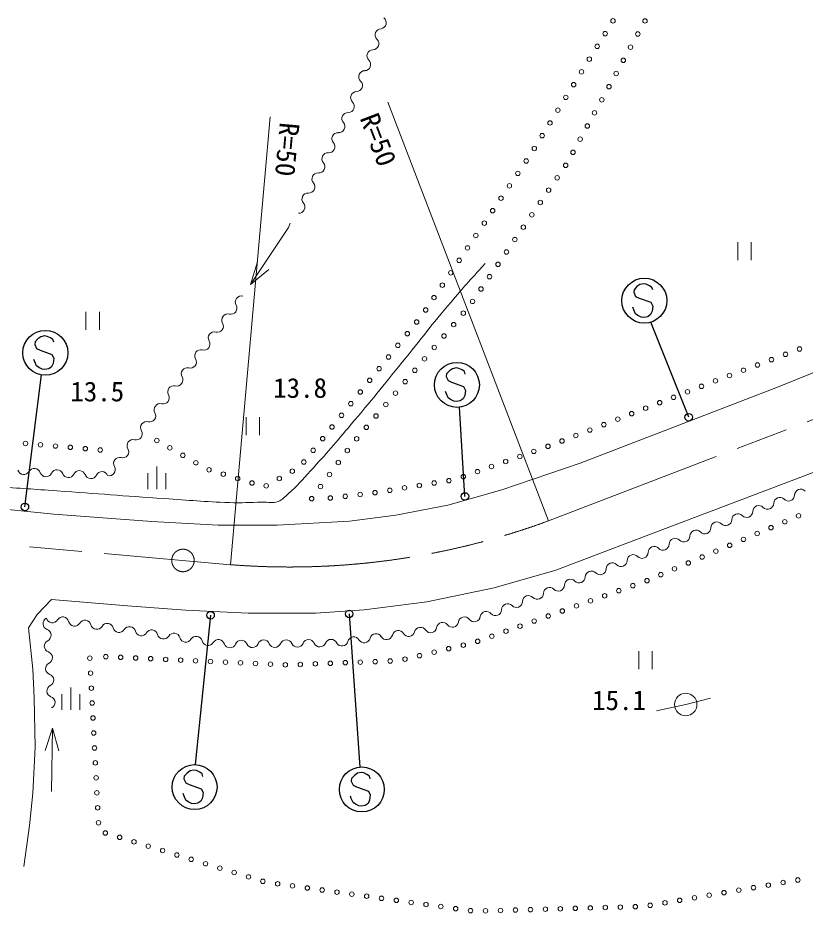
# Model space of a CAD drawing. Units: millimetres, scale not verified. Extents: x 40000 to 680000, y 20000 to 380000.
# Drawn here: x 254246 to 306780, y 258092 to 317845 of the extents above; entities that cross this region are included whole.
import ezdxf
from ezdxf.enums import TextEntityAlignment as Align

# ---------------------------------------------------------------- set-up
doc = ezdxf.new("R2010")
doc.units = ezdxf.units.MM
doc.header["$LTSCALE"] = 1000
doc.linetypes.add('CHAIN', pattern=[18.5, 12, -1.5, 3.5, -1.5])
for name, color, linetype, lineweight in [('M-BMK', 2, 'CHAIN', 13), ('M-STR-HTXT', 7, 'Continuous', 13), ('M-STR-STRC', 7, 'Continuous', 25), ('M-WORK', 1, 'Continuous', 13)]:
    doc.layers.add(name, color=color, linetype=linetype, lineweight=lineweight)
doc.styles.add('ＭＳ ゴシック', font='')
doc.styles.get('ＭＳ ゴシック').set_extended_font_data('MS Gothic')

msp = doc.modelspace()

# ---------------------------------------------------------------- linework, layer by layer
at = {"layer": 'M-BMK'}
for p, q in [((289646, 284271), (316045, 294382)), ((241570, 283730), (268426, 281349))]:
    msp.add_line(p, q, dxfattribs=at)
msp.add_circle((265262, 281629), 750, dxfattribs=at)
msp.add_arc((272374, 331193), 50000, 265.4715, 290.20845, dxfattribs=at)
at = {"layer": 'M-STR-HTXT'}
for p, q in [((289646, 284271), (278936, 312231)), ((268426, 281349), (271075, 311231))]:
    msp.add_line(p, q, dxfattribs=at)
at = {"layer": 'M-STR-STRC'}
for p, q in [((295756, 300048), (295559, 299908)), ((296004, 300098), (295756, 300048)), ((296178, 300073), (296004, 300098)), ((296395, 299965), (296178, 300073)), ((296559, 299853), (296395, 299965)), ((295366, 299700), (295342, 299530)), ((295342, 299530), (295471, 299256)), ((295559, 299908), (295366, 299700)), ((296611, 299685), (296559, 299853)), ((295471, 299256), (295697, 299146)), ((295697, 299146), (296495, 298864)), ((296495, 298864), (296616, 298605)), ((295346, 298368), (295287, 298533)), ((295472, 298101), (295346, 298368)), ((296571, 298264), (296465, 298040)), ((296616, 298605), (296571, 298264)), ((295627, 297991), (295472, 298101)), ((295846, 297878), (295627, 297991)), ((296026, 297853), (295846, 297878)), ((296278, 297896), (296026, 297853)), ((296465, 298040), (296278, 297896)), ((299014, 291185), (296482, 297534)), ((255584, 296425), (255391, 296217)), ((255780, 296565), (255584, 296425)), ((256029, 296615), (255780, 296565)), ((256203, 296590), (256029, 296615)), ((256420, 296482), (256203, 296590)), ((256584, 296370), (256420, 296482)), ((255391, 296217), (255367, 296047)), ((255367, 296047), (255496, 295773)), ((256636, 296202), (256584, 296370)), ((255496, 295773), (255722, 295663)), ((255722, 295663), (256520, 295381)), ((256520, 295381), (256641, 295122)), ((255371, 294885), (255312, 295050)), ((255497, 294618), (255371, 294885)), ((255652, 294508), (255497, 294618)), ((256596, 294781), (256490, 294557)), ((256641, 295122), (256596, 294781)), ((254714, 285202), (255810, 294012)), ((255871, 294395), (255652, 294508)), ((256051, 294370), (255871, 294395)), ((256303, 294413), (256051, 294370)), ((256490, 294557), (256303, 294413)), ((282859, 294080), (282835, 293910)), ((283052, 294288), (282859, 294080)), ((283248, 294427), (283052, 294288)), ((283497, 294477), (283248, 294427)), ((283671, 294453), (283497, 294477)), ((283888, 294344), (283671, 294453)), ((284052, 294233), (283888, 294344)), ((284104, 294065), (284052, 294233)), ((282835, 293910), (282964, 293636)), ((282964, 293636), (283190, 293526)), ((283190, 293526), (283988, 293243)), ((282839, 292747), (282780, 292912)), ((283988, 293243), (284109, 292985)), ((284109, 292985), (284064, 292643)), ((282965, 292481), (282839, 292747)), ((283120, 292371), (282965, 292481)), ((283339, 292258), (283120, 292371)), ((283519, 292233), (283339, 292258)), ((283771, 292276), (283519, 292233)), ((283958, 292420), (283771, 292276)), ((284064, 292643), (283958, 292420)), ((284079, 285903), (283715, 291860)), ((267104, 277970), (266080, 268002)), ((276355, 278061), (277072, 267839)), ((265352, 267232), (265328, 267062)), ((265545, 267440), (265352, 267232)), ((265741, 267579), (265545, 267440)), ((265990, 267630), (265741, 267579)), ((266164, 267605), (265990, 267630)), ((266380, 267496), (266164, 267605)), ((266545, 267385), (266380, 267496)), ((266597, 267217), (266545, 267385)), ((276706, 267282), (276513, 267074)), ((276903, 267421), (276706, 267282)), ((277152, 267471), (276903, 267421)), ((277325, 267447), (277152, 267471)), ((277542, 267338), (277325, 267447)), ((277707, 267226), (277542, 267338)), ((277758, 267059), (277707, 267226)), ((265328, 267062), (265456, 266788)), ((265456, 266788), (265683, 266678)), ((265683, 266678), (266481, 266395)), ((276513, 267074), (276489, 266903)), ((276489, 266903), (276618, 266630)), ((276618, 266630), (276844, 266520)), ((276844, 266520), (277642, 266237)), ((265331, 265899), (265273, 266064)), ((266481, 266395), (266601, 266137)), ((266601, 266137), (266557, 265795)), ((276493, 265741), (276434, 265906)), ((277642, 266237), (277763, 265978)), ((277763, 265978), (277718, 265637)), ((265457, 265633), (265331, 265899)), ((265612, 265523), (265457, 265633)), ((265832, 265410), (265612, 265523)), ((266012, 265385), (265832, 265410)), ((266263, 265428), (266012, 265385)), ((266451, 265572), (266263, 265428)), ((266557, 265795), (266451, 265572)), ((276619, 265475), (276493, 265741)), ((276774, 265364), (276619, 265475)), ((276993, 265252), (276774, 265364)), ((277612, 265414), (277425, 265269)), ((277718, 265637), (277612, 265414)), ((277173, 265226), (276993, 265252)), ((277425, 265269), (277173, 265226))]:
    msp.add_line(p, q, dxfattribs=at)
for centre, radius in [((296052, 298971), 1500), ((256077, 295488), 1500), ((283545, 293350), 1500), ((299014, 291185), 250), ((284079, 285903), 250), ((254714, 285202), 250), ((267104, 277970), 250), ((276355, 278061), 250), ((266038, 266502), 1500), ((277199, 266344), 1500)]:
    msp.add_circle(centre, radius, dxfattribs=at)
at = {"layer": 'M-WORK'}
for p, q in [((302288, 302865), (302288, 301665)), ((303188, 301665), (303188, 302865)), ((269778, 300058), (270236, 301556)), ((269778, 300058), (270985, 301056)), ((258790, 298235), (258790, 297035)), ((259690, 297035), (259690, 298235)), ((269476, 291190), (269476, 289990)), ((270376, 289990), (270376, 291190)), ((262917, 286396), (262917, 287446)), ((263517, 286396), (263517, 287896)), ((264117, 286396), (264117, 287446)), ((295676, 275580), (295676, 274380)), ((296576, 274380), (296576, 275580)), ((257781, 271661), (257781, 273161)), ((257181, 271661), (257181, 272711)), ((258381, 271661), (258381, 272711)), ((298813, 272013), (296866, 271591)), ((298813, 272013), (300478, 272435)), ((256549, 270441), (256074, 268948)), ((256478, 266219), (256549, 270441)), ((256549, 270441), (256974, 268933))]:
    msp.add_line(p, q, dxfattribs=at)
for points in [[(272405, 304139), (272311, 303858), (269778, 300058)], [(203424, 283479), (209584, 284813), (214333, 285623), (219470, 286361), (223902, 286737), (227303, 286854), (232604, 286877), (236099, 286713), (240156, 286432), (244988, 285892), (256645, 284720), (263189, 284227), (267621, 283992), (271538, 283992), (276370, 284250), (279466, 284649), (282937, 285329), (286549, 286338), (291768, 288132), (304826, 293151), (313363, 296599)], [(254639, 261206), (255015, 263943), (255233, 266095), (255390, 269170), (255338, 272454), (255244, 274376), (254952, 277128), (255525, 278024), (256484, 279025), (261553, 278600), (265423, 278319), (269621, 278107), (274101, 278107), (277361, 278342), (281536, 278858), (286039, 279796), (290144, 280992), (295539, 283033), (317284, 291293)]]:
    msp.add_lwpolyline(points, dxfattribs=at)
for centre, radius in [((293959, 317645), 150), ((296094, 317643), 150), ((293434, 316794), 150), ((295614, 316766), 150), ((292909, 315943), 150), ((295133, 315889), 150), ((292384, 315091), 150), ((294653, 315012), 150), ((291860, 314240), 150), ((294172, 314135), 150), ((291335, 313389), 150), ((293692, 313258), 150), ((290810, 312538), 150), ((293211, 312381), 150), ((290285, 311686), 150), ((292731, 311504), 150), ((289761, 310835), 150), ((292250, 310627), 150), ((289236, 309984), 150), ((291770, 309750), 150), ((288711, 309133), 150), ((291289, 308873), 150), ((288167, 308294), 150), ((290801, 308001), 150), ((287608, 307465), 150), ((290236, 307175), 150), ((287048, 306636), 150), ((286489, 305807), 150), ((289671, 306350), 150), ((289107, 305524), 150), ((285929, 304978), 150), ((288542, 304699), 150), ((285370, 304149), 150), ((287978, 303874), 150), ((284811, 303320), 150), ((287413, 303048), 150), ((284251, 302492), 150), ((286849, 302223), 150), ((283692, 301663), 150), ((286284, 301398), 150), ((283132, 300834), 150), ((285719, 300572), 150), ((282573, 300005), 150), ((285155, 299747), 150), ((282013, 299176), 150), ((284590, 298921), 150), ((281454, 298347), 150), ((283973, 298136), 150), ((280861, 297543), 150), ((283326, 297374), 150), ((280233, 296765), 150), ((282679, 296611), 150), ((279605, 295986), 150), ((282032, 295849), 150), ((306407, 295744), 150), ((278978, 295208), 150), ((281384, 295087), 150), ((304536, 295035), 150), ((305472, 295390), 150), ((303601, 294681), 150), ((278350, 294429), 150), ((280737, 294325), 150), ((301731, 293972), 150), ((302666, 294326), 150), ((277722, 293651), 150), ((280090, 293562), 150), ((299865, 293253), 150), ((300796, 293617), 150), ((277094, 292873), 150), ((279443, 292800), 150), ((298934, 292888), 150), ((276467, 292094), 150), ((297072, 292158), 150), ((298003, 292523), 150), ((278796, 292038), 150), ((296141, 291793), 150), ((275839, 291316), 150), ((278148, 291275), 150), ((294279, 291063), 150), ((295210, 291428), 150), ((275211, 290538), 150), ((277501, 290513), 150), ((292417, 290333), 150), ((293348, 290698), 150), ((274583, 289759), 150), ((276854, 289751), 150), ((291486, 289968), 150), ((254758, 289438), 150), ((255754, 289352), 150), ((256750, 289265), 150), ((257746, 289178), 150), ((258742, 289091), 150), ((263519, 289639), 150), ((264387, 289143), 150), ((289621, 289246), 150), ((290555, 289602), 150), ((259739, 289005), 150), ((265256, 288648), 150), ((273955, 288981), 150), ((276228, 288972), 150), ((287738, 288572), 150), ((288679, 288909), 150), ((266124, 288152), 150), ((273328, 288202), 150), ((275633, 288168), 150), ((285855, 287899), 150), ((286796, 288235), 150), ((267004, 287682), 150), ((267960, 287389), 150), ((272563, 287586), 150), ((275038, 287364), 150), ((284913, 287562), 150), ((268916, 287096), 150), ((269872, 286803), 150), ((271690, 287098), 150), ((282024, 286799), 150), ((283011, 286960), 150), ((283971, 287225), 150), ((270818, 286609), 150), ((274442, 286561), 150), ((278077, 286153), 150), ((279064, 286315), 150), ((280051, 286476), 150), ((281038, 286637), 150), ((273847, 285757), 150), ((275098, 285795), 150), ((276092, 285912), 150), ((277085, 286029), 150), ((306344, 284607), 150), ((304505, 283821), 150), ((305425, 284214), 150), ((303585, 283428), 150), ((301746, 282643), 150), ((302666, 283035), 150), ((300827, 282250), 150), ((298988, 281464), 150), ((299907, 281857), 150), ((298068, 281071), 150), ((296229, 280285), 150), ((297148, 280678), 150), ((294346, 279610), 150), ((295288, 279947), 150), ((292464, 278934), 150), ((293405, 279272), 150), ((291522, 278597), 150), ((289640, 277922), 150), ((290581, 278259), 150), ((287757, 277246), 150), ((288699, 277584), 150), ((285875, 276571), 150), ((286816, 276909), 150), ((283970, 275971), 150), ((284933, 276234), 150), ((282024, 275508), 150), ((282997, 275739), 150), ((259044, 275107), 150), ((260109, 275208), 150), ((261108, 275162), 150), ((262107, 275117), 150), ((263106, 275071), 150), ((264105, 275025), 150), ((265104, 274980), 150), ((266103, 274934), 150), ((267102, 274889), 150), ((268101, 274843), 150), ((269100, 274797), 150), ((270099, 274752), 150), ((274095, 274728), 150), ((275094, 274766), 150), ((276094, 274804), 150), ((277093, 274841), 150), ((278092, 274879), 150), ((279092, 274917), 150), ((280078, 275046), 150), ((281051, 275277), 150), ((271098, 274706), 150), ((272097, 274661), 150), ((273096, 274690), 150), ((259097, 274109), 150), ((259149, 273110), 150), ((298813, 272013), 750), ((259202, 272111), 150), ((259255, 271113), 150), ((259307, 270114), 150), ((259360, 269115), 150), ((259412, 268117), 150), ((259465, 267118), 150), ((259518, 266120), 150), ((259570, 265121), 150), ((259623, 264122), 150), ((260077, 263438), 150), ((261033, 263145), 150), ((261989, 262851), 150), ((262945, 262558), 150), ((263902, 262265), 150), ((264858, 261972), 150), ((265814, 261679), 150), ((266770, 261386), 150), ((267726, 261093), 150), ((268682, 260800), 150), ((269638, 260507), 150), ((270594, 260214), 150), ((271578, 260045), 150), ((272568, 259907), 150), ((303340, 259791), 150), ((304326, 259960), 150), ((305311, 260129), 150), ((306297, 260298), 150), ((273559, 259769), 150), ((274549, 259631), 150), ((275540, 259493), 150), ((276530, 259356), 150), ((277521, 259218), 150), ((300383, 259284), 150), ((301369, 259453), 150), ((302355, 259622), 150), ((278511, 259080), 150), ((279501, 258942), 150), ((280492, 258804), 150), ((281482, 258666), 150), ((296441, 258607), 150), ((297427, 258777), 150), ((298412, 258946), 150), ((299398, 259115), 150), ((282473, 258528), 150), ((283463, 258390), 150), ((284454, 258252), 150), ((285451, 258242), 150), ((286451, 258270), 150), ((287450, 258297), 150), ((288450, 258325), 150), ((289450, 258353), 150), ((290449, 258381), 150), ((291449, 258409), 150), ((292448, 258437), 150), ((293448, 258465), 150), ((294448, 258493), 150), ((295447, 258521), 150)]:
    msp.add_circle(centre, radius, dxfattribs=at)
for centre, start, end in [((278422, 317519), 278.56856, 53.32883), ((278492, 316712), 91.30272, 226.06299), ((277928, 316127), 271.30272, 46.06299), ((277946, 315314), 91.30272, 226.06299), ((277383, 314729), 271.30272, 46.06299), ((277401, 313917), 91.30272, 226.06299), ((276837, 313332), 271.30272, 46.06299), ((276856, 312519), 91.30272, 226.06299), ((276292, 311934), 271.30272, 46.06299), ((276275, 311123), 86.21993, 220.9802), ((275661, 310590), 266.21993, 40.9802), ((275608, 309779), 86.21993, 220.9802), ((274994, 309246), 266.21993, 40.9802), ((274941, 308436), 86.21993, 220.9802), ((274327, 307903), 266.21993, 40.9802), ((274274, 307092), 86.21993, 220.9802), ((273660, 306559), 266.21993, 40.9802), ((273607, 305749), 86.21993, 220.9802), ((272993, 305216), 266.21993, 40.9802), ((269161, 298879), 75.61198, 210.37225), ((268460, 298469), 255.61198, 30.37225), ((268258, 297682), 75.61198, 210.37225), ((267557, 297271), 255.61198, 30.37225), ((267355, 296484), 75.61198, 210.37225), ((266654, 296073), 255.61198, 30.37225), ((266452, 295286), 75.61198, 210.37225), ((265751, 294875), 255.61198, 30.37225), ((265549, 294088), 75.61198, 210.37225), ((264848, 293677), 255.61198, 30.37225), ((264646, 292890), 75.61198, 210.37225), ((263945, 292480), 255.61198, 30.37225), ((263743, 291693), 75.61198, 210.37225), ((263042, 291282), 255.61198, 30.37225), ((262840, 290495), 75.61198, 210.37225), ((262139, 290084), 255.61198, 30.37225), ((261937, 289297), 75.61198, 210.37225), ((261236, 288886), 255.61198, 30.37225), ((261035, 288099), 75.61198, 210.37225), ((254636, 287764), 196.34521, 331.10548), ((255347, 287371), 16.34521, 151.10548), ((256118, 287626), 200.19074, 334.95101), ((256854, 287282), 20.19074, 154.95101), ((257617, 287562), 200.19074, 334.95101), ((258353, 287218), 20.19074, 154.95101), ((259851, 287154), 20.19074, 154.95101), ((260334, 287688), 255.61198, 30.37225), ((259115, 287498), 200.19074, 334.95101), ((306488, 285982), 43.97931, 178.73958), ((305091, 285436), 43.97931, 178.73958), ((305676, 286000), 223.97931, 358.73958), ((303694, 284889), 43.97931, 178.73958), ((304279, 285454), 223.97931, 358.73958), ((302297, 284343), 43.97931, 178.73958), ((302882, 284907), 223.97931, 358.73958), ((300900, 283797), 43.97931, 178.73958), ((301485, 284361), 223.97931, 358.73958), ((298691, 283268), 223.97931, 358.73958), ((299503, 283251), 43.97931, 178.73958), ((300088, 283815), 223.97931, 358.73958), ((297294, 282722), 223.97931, 358.73958), ((298106, 282704), 43.97931, 178.73958), ((295897, 282176), 223.97931, 358.73958), ((296709, 282158), 43.97931, 178.73958), ((293915, 281065), 43.97931, 178.73958), ((294500, 281629), 223.97931, 358.73958), ((295312, 281612), 43.97931, 178.73958), ((292518, 280519), 43.97931, 178.73958), ((293103, 281083), 223.97931, 358.73958), ((291121, 279973), 43.97931, 178.73958), ((291706, 280537), 223.97931, 358.73958), ((289724, 279426), 43.97931, 178.73958), ((290309, 279990), 223.97931, 358.73958), ((288327, 278880), 43.97931, 178.73958), ((288912, 279444), 223.97931, 358.73958), ((286930, 278334), 43.97931, 178.73958), ((287515, 278898), 223.97931, 358.73958), ((257239, 277455), 14.35255, 149.11282), ((284046, 277459), 36.78946, 171.54973), ((284697, 277945), 216.78946, 351.54973), ((285500, 277826), 36.78946, 171.54973), ((286118, 278351), 223.97931, 358.73958), ((256326, 277406), 115.94664, 250.70691), ((256542, 277872), 194.35255, 329.11282), ((258026, 277656), 194.35255, 329.11282), ((258724, 277239), 14.35255, 149.11282), ((259511, 277440), 194.35255, 329.11282), ((260208, 277023), 14.35255, 149.11282), ((282592, 277092), 36.78946, 171.54973), ((283242, 277578), 216.78946, 351.54973), ((256058, 276639), 295.94664, 70.70691), ((260995, 277225), 194.35255, 329.11282), ((261692, 276808), 14.35255, 149.11282), ((262480, 277009), 194.35255, 329.11282), ((263177, 276592), 14.35255, 149.11282), ((263964, 276793), 194.35255, 329.11282), ((264661, 276376), 14.35255, 149.11282), ((278144, 276335), 30.76455, 165.52482), ((279629, 276547), 30.76455, 165.52482), ((280327, 276963), 210.76455, 345.52482), ((281114, 276760), 30.76455, 165.52482), ((281788, 277211), 216.78946, 351.54973), ((256413, 275908), 115.94664, 250.70691), ((265448, 276578), 194.35255, 329.11282), ((266146, 276161), 14.35255, 149.11282), ((266933, 276362), 194.35255, 329.11282), ((267630, 275945), 14.35255, 149.11282), ((269150, 275900), 23.17087, 157.93114), ((269897, 276220), 203.17087, 337.93114), ((270650, 275915), 23.17087, 157.93114), ((271397, 276234), 203.17087, 337.93114), ((272150, 275929), 23.17087, 157.93114), ((272897, 276249), 203.17087, 337.93114), ((273650, 275943), 23.17087, 157.93114), ((274397, 276263), 203.17087, 337.93114), ((275150, 275958), 23.17087, 157.93114), ((275872, 276326), 210.76455, 345.52482), ((276659, 276122), 30.76455, 165.52482), ((277357, 276538), 210.76455, 345.52482), ((278842, 276751), 210.76455, 345.52482), ((256145, 275141), 295.94664, 70.70691), ((268397, 276205), 203.17087, 337.93114), ((256500, 274411), 115.94664, 250.70691), ((256232, 273644), 295.94664, 70.70691), ((256587, 272913), 115.94664, 250.70691), ((256319, 272147), 295.94664, 70.70691)]:
    msp.add_arc(centre, 406, start, end, dxfattribs=at)
msp.add_open_spline([(252561, 286573), (254650, 286431), (255175, 286394), (256850, 286276), (259648, 286080), (261214, 285947), (264012, 285760), (265709, 285647), (266659, 285555), (268359, 285495), (269213, 285464), (269693, 285504), (270548, 285526), (270963, 285536), (271221, 285430), (271611, 285573), (271918, 285686), (272036, 285859), (272283, 286073), (272914, 286618), (273200, 286996), (273769, 287605), (274871, 288785), (275442, 289488), (276490, 290717), (277849, 292312), (278573, 293237), (279898, 294861), (281175, 296425), (281836, 297347), (283151, 298879), (284027, 299901), (284319, 300234), (285434, 301459)], degree=3, knots=[0, 0, 0, 0, 1, 1, 1, 2, 2, 2, 3, 3, 3, 4, 4, 4, 5, 5, 5, 6, 6, 6, 7, 7, 7, 8, 8, 8, 9, 9, 9, 10, 10, 10, 11, 11, 11, 11], dxfattribs=at)

# ---------------------------------------------------------------- texts
at = {"layer": 'M-STR-HTXT', "style": 'ＭＳ ゴシック'}
for rotation, p in [(290.957, (278301, 309718)), (264.934, (272226, 309062))]:
    msp.add_text('R=50', height=1320, rotation=rotation, dxfattribs=at).set_placement(p, align=Align.MIDDLE_CENTER)
at = {"layer": 'M-WORK', "style": 'ＭＳ ゴシック'}
for s, p in [('13.5', (259542, 292910)), ('13.8', (273078, 293147)), ('15.1', (294363, 272300))]:
    msp.add_text(s, height=1320, dxfattribs=at).set_placement(p, align=Align.MIDDLE_CENTER)

doc.saveas('drawing.dxf')
